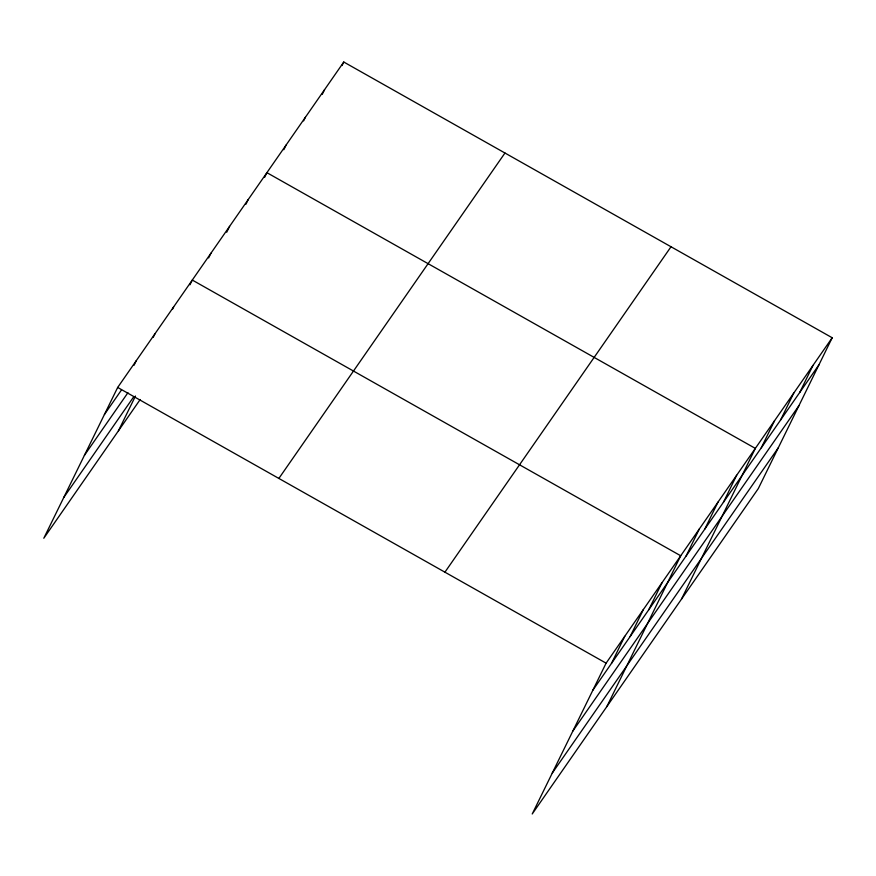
<?xml version="1.0" encoding="UTF-8"?>
<svg xmlns="http://www.w3.org/2000/svg" width="876" height="876" viewBox="0 0 876 876"><rect width="100%" height="100%" fill="white"/><g stroke="black" fill="none" stroke-linecap="round" stroke-linejoin="round"><path stroke-width="1.31" d="M832.2 337.753L606.104 663.165L532.225 813.979L758.32 488.556L832.2 337.753L343.775 62.021L117.68 387.444L43.8 538.247L140.171 399.544M134.028 365.303L136.327 360.594M153.256 337.282L154.986 333.745M172.484 309.261L173.634 306.907M118.413 430.861L135.473 396.04M189.982 284.766L192.293 280.057L680.718 555.778L606.838 706.593M208.641 257.916L210.941 253.208M226.709 232.249L229.6 226.358M245.937 204.228L248.247 199.509M264.596 177.379L266.906 172.671L755.331 448.392L681.451 599.195M283.813 149.719L286.123 145.011M303.611 120.877L305.341 117.34M322.248 94.389L324.558 89.681M342.045 65.558L343.775 62.021M611.492 663.406L624.752 636.326M630.14 636.556L643.411 609.477M648.798 609.707L662.059 582.628M686.105 556.008L699.366 528.929M704.753 529.17L718.024 502.09M723.412 502.32L736.672 475.241M761.277 447.811L774.548 420.732M780.494 420.151L793.765 393.072M799.711 392.492L812.983 365.412M104.408 414.523L121.512 389.919M84.414 455.356L127.929 392.711M63.806 497.426L133.754 396.74M278.864 478.438L504.959 153.015M444.92 572.181L671.016 246.758M592.833 690.244L818.929 364.832M572.838 731.077L798.934 405.654M552.23 773.147L778.326 447.724M117.68 387.444L606.104 663.165"/></g></svg>
